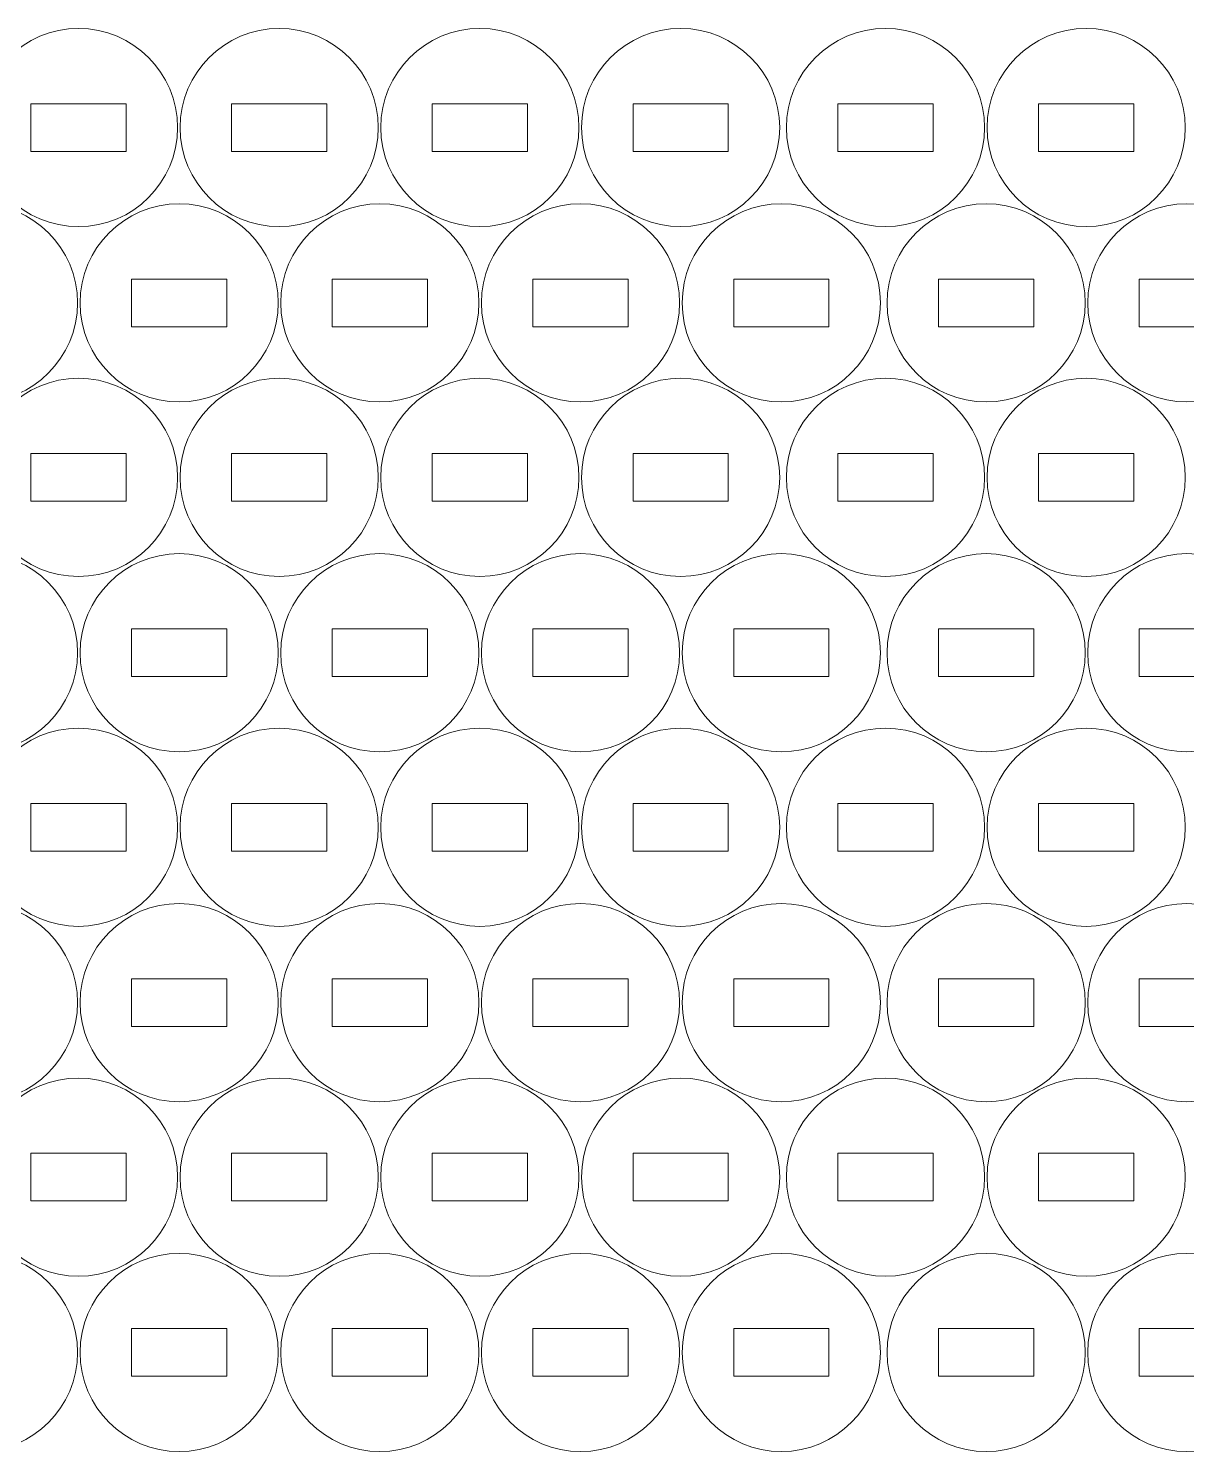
# Model space of a CAD drawing. Header units: millimetres. Extents: x -292 to 292, y -175 to 175.
# Drawn here: x -61.4 to 11.6, y -174.7 to -84.9 of the extents above; entities that cross this region are included whole.
import ezdxf

# ---------------------------------------------------------------- set-up
doc = ezdxf.new("R2010")
doc.units = ezdxf.units.MM
doc.header["$MEASUREMENT"] = 0
doc.layers.add('Camada 1', color=7, linetype='Continuous')

msp = doc.modelspace()

# ---------------------------------------------------------------- linework, layer by layer
at = {"layer": 'Camada 1', "lineweight": 20}
for points in [[(-58.2539, -84.9321), (-54.8022, -84.9321), (-52.0039, -87.7304), (-52.0039, -91.1821), (-52.0039, -91.1821), (-52.0039, -94.6338), (-54.8022, -97.4321), (-58.2539, -97.4321), (-58.2539, -97.4321), (-61.7056, -97.4321), (-64.5039, -94.6338), (-64.5039, -91.1821), (-64.5039, -91.1821), (-64.5039, -87.7304), (-61.7056, -84.9321), (-58.2539, -84.9321)], [(-45.5951, -84.9321), (-42.1434, -84.9321), (-39.3451, -87.7304), (-39.3451, -91.1821), (-39.3451, -91.1821), (-39.3451, -94.6338), (-42.1434, -97.4321), (-45.5951, -97.4321), (-45.5951, -97.4321), (-49.0468, -97.4321), (-51.8451, -94.6338), (-51.8451, -91.1821), (-51.8451, -91.1821), (-51.8451, -87.7304), (-49.0468, -84.9321), (-45.5951, -84.9321)], [(-32.9363, -84.9321), (-29.4846, -84.9321), (-26.6863, -87.7304), (-26.6863, -91.1821), (-26.6863, -91.1821), (-26.6863, -94.6338), (-29.4846, -97.4321), (-32.9363, -97.4321), (-32.9363, -97.4321), (-36.388, -97.4321), (-39.1863, -94.6338), (-39.1863, -91.1821), (-39.1863, -91.1821), (-39.1863, -87.7304), (-36.388, -84.9321), (-32.9363, -84.9321)], [(-20.2775, -84.9321), (-16.8258, -84.9321), (-14.0275, -87.7304), (-14.0275, -91.1821), (-14.0275, -91.1821), (-14.0275, -94.6338), (-16.8258, -97.4321), (-20.2775, -97.4321), (-20.2775, -97.4321), (-23.7292, -97.4321), (-26.5275, -94.6338), (-26.5275, -91.1821), (-26.5275, -91.1821), (-26.5275, -87.7304), (-23.7292, -84.9321), (-20.2775, -84.9321)], [(-7.3542, -84.9321), (-3.9025, -84.9321), (-1.1042, -87.7304), (-1.1042, -91.1821), (-1.1042, -91.1821), (-1.1042, -94.6338), (-3.9025, -97.4321), (-7.3542, -97.4321), (-7.3542, -97.4321), (-10.8059, -97.4321), (-13.6042, -94.6338), (-13.6042, -91.1821), (-13.6042, -91.1821), (-13.6042, -87.7304), (-10.8059, -84.9321), (-7.3542, -84.9321)], [(5.3046, -84.9321), (8.7563, -84.9321), (11.5546, -87.7304), (11.5546, -91.1821), (11.5546, -91.1821), (11.5546, -94.6338), (8.7563, -97.4321), (5.3046, -97.4321), (5.3046, -97.4321), (1.8529, -97.4321), (-0.9454, -94.6338), (-0.9454, -91.1821), (-0.9454, -91.1821), (-0.9454, -87.7304), (1.8529, -84.9321), (5.3046, -84.9321)], [(-61.2539, -89.6821), (-61.2539, -89.6821), (-55.2539, -89.6821), (-55.2539, -89.6821), (-55.2539, -89.6821), (-55.2539, -89.6821), (-55.2539, -92.6821), (-55.2539, -92.6821), (-55.2539, -92.6821), (-55.2539, -92.6821), (-61.2539, -92.6821), (-61.2539, -92.6821), (-61.2539, -92.6821), (-61.2539, -92.6821), (-61.2539, -89.6821), (-61.2539, -89.6821)], [(-48.5951, -89.6821), (-48.5951, -89.6821), (-42.5951, -89.6821), (-42.5951, -89.6821), (-42.5951, -89.6821), (-42.5951, -89.6821), (-42.5951, -92.6821), (-42.5951, -92.6821), (-42.5951, -92.6821), (-42.5951, -92.6821), (-48.5951, -92.6821), (-48.5951, -92.6821), (-48.5951, -92.6821), (-48.5951, -92.6821), (-48.5951, -89.6821), (-48.5951, -89.6821)], [(-35.9363, -89.6821), (-35.9363, -89.6821), (-29.9363, -89.6821), (-29.9363, -89.6821), (-29.9363, -89.6821), (-29.9363, -89.6821), (-29.9363, -92.6821), (-29.9363, -92.6821), (-29.9363, -92.6821), (-29.9363, -92.6821), (-35.9363, -92.6821), (-35.9363, -92.6821), (-35.9363, -92.6821), (-35.9363, -92.6821), (-35.9363, -89.6821), (-35.9363, -89.6821)], [(-23.2775, -89.6821), (-23.2775, -89.6821), (-17.2775, -89.6821), (-17.2775, -89.6821), (-17.2775, -89.6821), (-17.2775, -89.6821), (-17.2775, -92.6821), (-17.2775, -92.6821), (-17.2775, -92.6821), (-17.2775, -92.6821), (-23.2775, -92.6821), (-23.2775, -92.6821), (-23.2775, -92.6821), (-23.2775, -92.6821), (-23.2775, -89.6821), (-23.2775, -89.6821)], [(-10.3542, -89.6821), (-10.3542, -89.6821), (-4.3542, -89.6821), (-4.3542, -89.6821), (-4.3542, -89.6821), (-4.3542, -89.6821), (-4.3542, -92.6821), (-4.3542, -92.6821), (-4.3542, -92.6821), (-4.3542, -92.6821), (-10.3542, -92.6821), (-10.3542, -92.6821), (-10.3542, -92.6821), (-10.3542, -92.6821), (-10.3542, -89.6821), (-10.3542, -89.6821)], [(2.3046, -89.6821), (2.3046, -89.6821), (8.3046, -89.6821), (8.3046, -89.6821), (8.3046, -89.6821), (8.3046, -89.6821), (8.3046, -92.6821), (8.3046, -92.6821), (8.3046, -92.6821), (8.3046, -92.6821), (2.3046, -92.6821), (2.3046, -92.6821), (2.3046, -92.6821), (2.3046, -92.6821), (2.3046, -89.6821), (2.3046, -89.6821)], [(-64.5627, -95.9917), (-61.111, -95.9917), (-58.3127, -98.79), (-58.3127, -102.2417), (-58.3127, -102.2417), (-58.3127, -105.6934), (-61.111, -108.4917), (-64.5627, -108.4917), (-64.5627, -108.4917), (-68.0144, -108.4917), (-70.8127, -105.6934), (-70.8127, -102.2417), (-70.8127, -102.2417), (-70.8127, -98.79), (-68.0144, -95.9917), (-64.5627, -95.9917)], [(-51.9039, -95.9917), (-48.4522, -95.9917), (-45.6539, -98.79), (-45.6539, -102.2417), (-45.6539, -102.2417), (-45.6539, -105.6934), (-48.4522, -108.4917), (-51.9039, -108.4917), (-51.9039, -108.4917), (-55.3556, -108.4917), (-58.1539, -105.6934), (-58.1539, -102.2417), (-58.1539, -102.2417), (-58.1539, -98.79), (-55.3556, -95.9917), (-51.9039, -95.9917)], [(-39.2451, -95.9917), (-35.7934, -95.9917), (-32.9951, -98.79), (-32.9951, -102.2417), (-32.9951, -102.2417), (-32.9951, -105.6934), (-35.7934, -108.4917), (-39.2451, -108.4917), (-39.2451, -108.4917), (-42.6968, -108.4917), (-45.4951, -105.6934), (-45.4951, -102.2417), (-45.4951, -102.2417), (-45.4951, -98.79), (-42.6968, -95.9917), (-39.2451, -95.9917)], [(-26.5863, -95.9917), (-23.1346, -95.9917), (-20.3363, -98.79), (-20.3363, -102.2417), (-20.3363, -102.2417), (-20.3363, -105.6934), (-23.1346, -108.4917), (-26.5863, -108.4917), (-26.5863, -108.4917), (-30.038, -108.4917), (-32.8363, -105.6934), (-32.8363, -102.2417), (-32.8363, -102.2417), (-32.8363, -98.79), (-30.038, -95.9917), (-26.5863, -95.9917)], [(-13.9275, -95.9917), (-10.4758, -95.9917), (-7.6775, -98.79), (-7.6775, -102.2417), (-7.6775, -102.2417), (-7.6775, -105.6934), (-10.4758, -108.4917), (-13.9275, -108.4917), (-13.9275, -108.4917), (-17.3792, -108.4917), (-20.1775, -105.6934), (-20.1775, -102.2417), (-20.1775, -102.2417), (-20.1775, -98.79), (-17.3792, -95.9917), (-13.9275, -95.9917)], [(-1.0042, -95.9917), (2.4475, -95.9917), (5.2458, -98.79), (5.2458, -102.2417), (5.2458, -102.2417), (5.2458, -105.6934), (2.4475, -108.4917), (-1.0042, -108.4917), (-1.0042, -108.4917), (-4.4559, -108.4917), (-7.2542, -105.6934), (-7.2542, -102.2417), (-7.2542, -102.2417), (-7.2542, -98.79), (-4.4559, -95.9917), (-1.0042, -95.9917)], [(11.6546, -95.9917), (15.1063, -95.9917), (17.9046, -98.79), (17.9046, -102.2417), (17.9046, -102.2417), (17.9046, -105.6934), (15.1063, -108.4917), (11.6546, -108.4917), (11.6546, -108.4917), (8.2029, -108.4917), (5.4046, -105.6934), (5.4046, -102.2417), (5.4046, -102.2417), (5.4046, -98.79), (8.2029, -95.9917), (11.6546, -95.9917)], [(-54.9039, -100.7417), (-54.9039, -100.7417), (-48.9039, -100.7417), (-48.9039, -100.7417), (-48.9039, -100.7417), (-48.9039, -100.7417), (-48.9039, -103.7417), (-48.9039, -103.7417), (-48.9039, -103.7417), (-48.9039, -103.7417), (-54.9039, -103.7417), (-54.9039, -103.7417), (-54.9039, -103.7417), (-54.9039, -103.7417), (-54.9039, -100.7417), (-54.9039, -100.7417)], [(-42.2451, -100.7417), (-42.2451, -100.7417), (-36.2451, -100.7417), (-36.2451, -100.7417), (-36.2451, -100.7417), (-36.2451, -100.7417), (-36.2451, -103.7417), (-36.2451, -103.7417), (-36.2451, -103.7417), (-36.2451, -103.7417), (-42.2451, -103.7417), (-42.2451, -103.7417), (-42.2451, -103.7417), (-42.2451, -103.7417), (-42.2451, -100.7417), (-42.2451, -100.7417)], [(-29.5863, -100.7417), (-29.5863, -100.7417), (-23.5863, -100.7417), (-23.5863, -100.7417), (-23.5863, -100.7417), (-23.5863, -100.7417), (-23.5863, -103.7417), (-23.5863, -103.7417), (-23.5863, -103.7417), (-23.5863, -103.7417), (-29.5863, -103.7417), (-29.5863, -103.7417), (-29.5863, -103.7417), (-29.5863, -103.7417), (-29.5863, -100.7417), (-29.5863, -100.7417)], [(-16.9275, -100.7417), (-16.9275, -100.7417), (-10.9275, -100.7417), (-10.9275, -100.7417), (-10.9275, -100.7417), (-10.9275, -100.7417), (-10.9275, -103.7417), (-10.9275, -103.7417), (-10.9275, -103.7417), (-10.9275, -103.7417), (-16.9275, -103.7417), (-16.9275, -103.7417), (-16.9275, -103.7417), (-16.9275, -103.7417), (-16.9275, -100.7417), (-16.9275, -100.7417)], [(-4.0042, -100.7417), (-4.0042, -100.7417), (1.9958, -100.7417), (1.9958, -100.7417), (1.9958, -100.7417), (1.9958, -100.7417), (1.9958, -103.7417), (1.9958, -103.7417), (1.9958, -103.7417), (1.9958, -103.7417), (-4.0042, -103.7417), (-4.0042, -103.7417), (-4.0042, -103.7417), (-4.0042, -103.7417), (-4.0042, -100.7417), (-4.0042, -100.7417)], [(8.6546, -100.7417), (8.6546, -100.7417), (14.6546, -100.7417), (14.6546, -100.7417), (14.6546, -100.7417), (14.6546, -100.7417), (14.6546, -103.7417), (14.6546, -103.7417), (14.6546, -103.7417), (14.6546, -103.7417), (8.6546, -103.7417), (8.6546, -103.7417), (8.6546, -103.7417), (8.6546, -103.7417), (8.6546, -100.7417), (8.6546, -100.7417)], [(-58.2539, -106.9984), (-54.8022, -106.9984), (-52.0039, -109.7967), (-52.0039, -113.2484), (-52.0039, -113.2484), (-52.0039, -116.7001), (-54.8022, -119.4984), (-58.2539, -119.4984), (-58.2539, -119.4984), (-61.7056, -119.4984), (-64.5039, -116.7001), (-64.5039, -113.2484), (-64.5039, -113.2484), (-64.5039, -109.7967), (-61.7056, -106.9984), (-58.2539, -106.9984)], [(-45.5951, -106.9984), (-42.1434, -106.9984), (-39.3451, -109.7967), (-39.3451, -113.2484), (-39.3451, -113.2484), (-39.3451, -116.7001), (-42.1434, -119.4984), (-45.5951, -119.4984), (-45.5951, -119.4984), (-49.0468, -119.4984), (-51.8451, -116.7001), (-51.8451, -113.2484), (-51.8451, -113.2484), (-51.8451, -109.7967), (-49.0468, -106.9984), (-45.5951, -106.9984)], [(-32.9363, -106.9984), (-29.4846, -106.9984), (-26.6863, -109.7967), (-26.6863, -113.2484), (-26.6863, -113.2484), (-26.6863, -116.7001), (-29.4846, -119.4984), (-32.9363, -119.4984), (-32.9363, -119.4984), (-36.388, -119.4984), (-39.1863, -116.7001), (-39.1863, -113.2484), (-39.1863, -113.2484), (-39.1863, -109.7967), (-36.388, -106.9984), (-32.9363, -106.9984)], [(-20.2775, -106.9984), (-16.8258, -106.9984), (-14.0275, -109.7967), (-14.0275, -113.2484), (-14.0275, -113.2484), (-14.0275, -116.7001), (-16.8258, -119.4984), (-20.2775, -119.4984), (-20.2775, -119.4984), (-23.7292, -119.4984), (-26.5275, -116.7001), (-26.5275, -113.2484), (-26.5275, -113.2484), (-26.5275, -109.7967), (-23.7292, -106.9984), (-20.2775, -106.9984)], [(-7.3542, -106.9984), (-3.9025, -106.9984), (-1.1042, -109.7967), (-1.1042, -113.2484), (-1.1042, -113.2484), (-1.1042, -116.7001), (-3.9025, -119.4984), (-7.3542, -119.4984), (-7.3542, -119.4984), (-10.8059, -119.4984), (-13.6042, -116.7001), (-13.6042, -113.2484), (-13.6042, -113.2484), (-13.6042, -109.7967), (-10.8059, -106.9984), (-7.3542, -106.9984)], [(5.3046, -106.9984), (8.7563, -106.9984), (11.5546, -109.7967), (11.5546, -113.2484), (11.5546, -113.2484), (11.5546, -116.7001), (8.7563, -119.4984), (5.3046, -119.4984), (5.3046, -119.4984), (1.8529, -119.4984), (-0.9454, -116.7001), (-0.9454, -113.2484), (-0.9454, -113.2484), (-0.9454, -109.7967), (1.8529, -106.9984), (5.3046, -106.9984)], [(-61.2539, -111.7484), (-61.2539, -111.7484), (-55.2539, -111.7484), (-55.2539, -111.7484), (-55.2539, -111.7484), (-55.2539, -111.7484), (-55.2539, -114.7484), (-55.2539, -114.7484), (-55.2539, -114.7484), (-55.2539, -114.7484), (-61.2539, -114.7484), (-61.2539, -114.7484), (-61.2539, -114.7484), (-61.2539, -114.7484), (-61.2539, -111.7484), (-61.2539, -111.7484)], [(-48.5951, -111.7484), (-48.5951, -111.7484), (-42.5951, -111.7484), (-42.5951, -111.7484), (-42.5951, -111.7484), (-42.5951, -111.7484), (-42.5951, -114.7484), (-42.5951, -114.7484), (-42.5951, -114.7484), (-42.5951, -114.7484), (-48.5951, -114.7484), (-48.5951, -114.7484), (-48.5951, -114.7484), (-48.5951, -114.7484), (-48.5951, -111.7484), (-48.5951, -111.7484)], [(-35.9363, -111.7484), (-35.9363, -111.7484), (-29.9363, -111.7484), (-29.9363, -111.7484), (-29.9363, -111.7484), (-29.9363, -111.7484), (-29.9363, -114.7484), (-29.9363, -114.7484), (-29.9363, -114.7484), (-29.9363, -114.7484), (-35.9363, -114.7484), (-35.9363, -114.7484), (-35.9363, -114.7484), (-35.9363, -114.7484), (-35.9363, -111.7484), (-35.9363, -111.7484)], [(-23.2775, -111.7484), (-23.2775, -111.7484), (-17.2775, -111.7484), (-17.2775, -111.7484), (-17.2775, -111.7484), (-17.2775, -111.7484), (-17.2775, -114.7484), (-17.2775, -114.7484), (-17.2775, -114.7484), (-17.2775, -114.7484), (-23.2775, -114.7484), (-23.2775, -114.7484), (-23.2775, -114.7484), (-23.2775, -114.7484), (-23.2775, -111.7484), (-23.2775, -111.7484)], [(-10.3542, -111.7484), (-10.3542, -111.7484), (-4.3542, -111.7484), (-4.3542, -111.7484), (-4.3542, -111.7484), (-4.3542, -111.7484), (-4.3542, -114.7484), (-4.3542, -114.7484), (-4.3542, -114.7484), (-4.3542, -114.7484), (-10.3542, -114.7484), (-10.3542, -114.7484), (-10.3542, -114.7484), (-10.3542, -114.7484), (-10.3542, -111.7484), (-10.3542, -111.7484)], [(2.3046, -111.7484), (2.3046, -111.7484), (8.3046, -111.7484), (8.3046, -111.7484), (8.3046, -111.7484), (8.3046, -111.7484), (8.3046, -114.7484), (8.3046, -114.7484), (8.3046, -114.7484), (8.3046, -114.7484), (2.3046, -114.7484), (2.3046, -114.7484), (2.3046, -114.7484), (2.3046, -114.7484), (2.3046, -111.7484), (2.3046, -111.7484)], [(-64.5627, -118.058), (-61.111, -118.058), (-58.3127, -120.8563), (-58.3127, -124.308), (-58.3127, -124.308), (-58.3127, -127.7597), (-61.111, -130.558), (-64.5627, -130.558), (-64.5627, -130.558), (-68.0144, -130.558), (-70.8127, -127.7597), (-70.8127, -124.308), (-70.8127, -124.308), (-70.8127, -120.8563), (-68.0144, -118.058), (-64.5627, -118.058)], [(-51.9039, -118.058), (-48.4522, -118.058), (-45.6539, -120.8563), (-45.6539, -124.308), (-45.6539, -124.308), (-45.6539, -127.7597), (-48.4522, -130.558), (-51.9039, -130.558), (-51.9039, -130.558), (-55.3556, -130.558), (-58.1539, -127.7597), (-58.1539, -124.308), (-58.1539, -124.308), (-58.1539, -120.8563), (-55.3556, -118.058), (-51.9039, -118.058)], [(-39.2451, -118.058), (-35.7934, -118.058), (-32.9951, -120.8563), (-32.9951, -124.308), (-32.9951, -124.308), (-32.9951, -127.7597), (-35.7934, -130.558), (-39.2451, -130.558), (-39.2451, -130.558), (-42.6968, -130.558), (-45.4951, -127.7597), (-45.4951, -124.308), (-45.4951, -124.308), (-45.4951, -120.8563), (-42.6968, -118.058), (-39.2451, -118.058)], [(-26.5863, -118.058), (-23.1346, -118.058), (-20.3363, -120.8563), (-20.3363, -124.308), (-20.3363, -124.308), (-20.3363, -127.7597), (-23.1346, -130.558), (-26.5863, -130.558), (-26.5863, -130.558), (-30.038, -130.558), (-32.8363, -127.7597), (-32.8363, -124.308), (-32.8363, -124.308), (-32.8363, -120.8563), (-30.038, -118.058), (-26.5863, -118.058)], [(-13.9275, -118.058), (-10.4758, -118.058), (-7.6775, -120.8563), (-7.6775, -124.308), (-7.6775, -124.308), (-7.6775, -127.7597), (-10.4758, -130.558), (-13.9275, -130.558), (-13.9275, -130.558), (-17.3792, -130.558), (-20.1775, -127.7597), (-20.1775, -124.308), (-20.1775, -124.308), (-20.1775, -120.8563), (-17.3792, -118.058), (-13.9275, -118.058)], [(-1.0042, -118.058), (2.4475, -118.058), (5.2458, -120.8563), (5.2458, -124.308), (5.2458, -124.308), (5.2458, -127.7597), (2.4475, -130.558), (-1.0042, -130.558), (-1.0042, -130.558), (-4.4559, -130.558), (-7.2542, -127.7597), (-7.2542, -124.308), (-7.2542, -124.308), (-7.2542, -120.8563), (-4.4559, -118.058), (-1.0042, -118.058)], [(11.6546, -118.058), (15.1063, -118.058), (17.9046, -120.8563), (17.9046, -124.308), (17.9046, -124.308), (17.9046, -127.7597), (15.1063, -130.558), (11.6546, -130.558), (11.6546, -130.558), (8.2029, -130.558), (5.4046, -127.7597), (5.4046, -124.308), (5.4046, -124.308), (5.4046, -120.8563), (8.2029, -118.058), (11.6546, -118.058)], [(-54.9039, -122.808), (-54.9039, -122.808), (-48.9039, -122.808), (-48.9039, -122.808), (-48.9039, -122.808), (-48.9039, -122.808), (-48.9039, -125.808), (-48.9039, -125.808), (-48.9039, -125.808), (-48.9039, -125.808), (-54.9039, -125.808), (-54.9039, -125.808), (-54.9039, -125.808), (-54.9039, -125.808), (-54.9039, -122.808), (-54.9039, -122.808)], [(-42.2451, -122.808), (-42.2451, -122.808), (-36.2451, -122.808), (-36.2451, -122.808), (-36.2451, -122.808), (-36.2451, -122.808), (-36.2451, -125.808), (-36.2451, -125.808), (-36.2451, -125.808), (-36.2451, -125.808), (-42.2451, -125.808), (-42.2451, -125.808), (-42.2451, -125.808), (-42.2451, -125.808), (-42.2451, -122.808), (-42.2451, -122.808)], [(-29.5863, -122.808), (-29.5863, -122.808), (-23.5863, -122.808), (-23.5863, -122.808), (-23.5863, -122.808), (-23.5863, -122.808), (-23.5863, -125.808), (-23.5863, -125.808), (-23.5863, -125.808), (-23.5863, -125.808), (-29.5863, -125.808), (-29.5863, -125.808), (-29.5863, -125.808), (-29.5863, -125.808), (-29.5863, -122.808), (-29.5863, -122.808)], [(-16.9275, -122.808), (-16.9275, -122.808), (-10.9275, -122.808), (-10.9275, -122.808), (-10.9275, -122.808), (-10.9275, -122.808), (-10.9275, -125.808), (-10.9275, -125.808), (-10.9275, -125.808), (-10.9275, -125.808), (-16.9275, -125.808), (-16.9275, -125.808), (-16.9275, -125.808), (-16.9275, -125.808), (-16.9275, -122.808), (-16.9275, -122.808)], [(-4.0042, -122.808), (-4.0042, -122.808), (1.9958, -122.808), (1.9958, -122.808), (1.9958, -122.808), (1.9958, -122.808), (1.9958, -125.808), (1.9958, -125.808), (1.9958, -125.808), (1.9958, -125.808), (-4.0042, -125.808), (-4.0042, -125.808), (-4.0042, -125.808), (-4.0042, -125.808), (-4.0042, -122.808), (-4.0042, -122.808)], [(8.6546, -122.808), (8.6546, -122.808), (14.6546, -122.808), (14.6546, -122.808), (14.6546, -122.808), (14.6546, -122.808), (14.6546, -125.808), (14.6546, -125.808), (14.6546, -125.808), (14.6546, -125.808), (8.6546, -125.808), (8.6546, -125.808), (8.6546, -125.808), (8.6546, -125.808), (8.6546, -122.808), (8.6546, -122.808)], [(-58.2539, -129.0647), (-54.8022, -129.0647), (-52.0039, -131.863), (-52.0039, -135.3147), (-52.0039, -135.3147), (-52.0039, -138.7664), (-54.8022, -141.5647), (-58.2539, -141.5647), (-58.2539, -141.5647), (-61.7056, -141.5647), (-64.5039, -138.7664), (-64.5039, -135.3147), (-64.5039, -135.3147), (-64.5039, -131.863), (-61.7056, -129.0647), (-58.2539, -129.0647)], [(-45.5951, -129.0647), (-42.1434, -129.0647), (-39.3451, -131.863), (-39.3451, -135.3147), (-39.3451, -135.3147), (-39.3451, -138.7664), (-42.1434, -141.5647), (-45.5951, -141.5647), (-45.5951, -141.5647), (-49.0468, -141.5647), (-51.8451, -138.7664), (-51.8451, -135.3147), (-51.8451, -135.3147), (-51.8451, -131.863), (-49.0468, -129.0647), (-45.5951, -129.0647)], [(-32.9363, -129.0647), (-29.4846, -129.0647), (-26.6863, -131.863), (-26.6863, -135.3147), (-26.6863, -135.3147), (-26.6863, -138.7664), (-29.4846, -141.5647), (-32.9363, -141.5647), (-32.9363, -141.5647), (-36.388, -141.5647), (-39.1863, -138.7664), (-39.1863, -135.3147), (-39.1863, -135.3147), (-39.1863, -131.863), (-36.388, -129.0647), (-32.9363, -129.0647)], [(-20.2775, -129.0647), (-16.8258, -129.0647), (-14.0275, -131.863), (-14.0275, -135.3147), (-14.0275, -135.3147), (-14.0275, -138.7664), (-16.8258, -141.5647), (-20.2775, -141.5647), (-20.2775, -141.5647), (-23.7292, -141.5647), (-26.5275, -138.7664), (-26.5275, -135.3147), (-26.5275, -135.3147), (-26.5275, -131.863), (-23.7292, -129.0647), (-20.2775, -129.0647)], [(-7.3542, -129.0647), (-3.9025, -129.0647), (-1.1042, -131.863), (-1.1042, -135.3147), (-1.1042, -135.3147), (-1.1042, -138.7664), (-3.9025, -141.5647), (-7.3542, -141.5647), (-7.3542, -141.5647), (-10.8059, -141.5647), (-13.6042, -138.7664), (-13.6042, -135.3147), (-13.6042, -135.3147), (-13.6042, -131.863), (-10.8059, -129.0647), (-7.3542, -129.0647)], [(5.3046, -129.0647), (8.7563, -129.0647), (11.5546, -131.863), (11.5546, -135.3147), (11.5546, -135.3147), (11.5546, -138.7664), (8.7563, -141.5647), (5.3046, -141.5647), (5.3046, -141.5647), (1.8529, -141.5647), (-0.9454, -138.7664), (-0.9454, -135.3147), (-0.9454, -135.3147), (-0.9454, -131.863), (1.8529, -129.0647), (5.3046, -129.0647)], [(-61.2539, -133.8147), (-61.2539, -133.8147), (-55.2539, -133.8147), (-55.2539, -133.8147), (-55.2539, -133.8147), (-55.2539, -133.8147), (-55.2539, -136.8147), (-55.2539, -136.8147), (-55.2539, -136.8147), (-55.2539, -136.8147), (-61.2539, -136.8147), (-61.2539, -136.8147), (-61.2539, -136.8147), (-61.2539, -136.8147), (-61.2539, -133.8147), (-61.2539, -133.8147)], [(-48.5951, -133.8147), (-48.5951, -133.8147), (-42.5951, -133.8147), (-42.5951, -133.8147), (-42.5951, -133.8147), (-42.5951, -133.8147), (-42.5951, -136.8147), (-42.5951, -136.8147), (-42.5951, -136.8147), (-42.5951, -136.8147), (-48.5951, -136.8147), (-48.5951, -136.8147), (-48.5951, -136.8147), (-48.5951, -136.8147), (-48.5951, -133.8147), (-48.5951, -133.8147)], [(-35.9363, -133.8147), (-35.9363, -133.8147), (-29.9363, -133.8147), (-29.9363, -133.8147), (-29.9363, -133.8147), (-29.9363, -133.8147), (-29.9363, -136.8147), (-29.9363, -136.8147), (-29.9363, -136.8147), (-29.9363, -136.8147), (-35.9363, -136.8147), (-35.9363, -136.8147), (-35.9363, -136.8147), (-35.9363, -136.8147), (-35.9363, -133.8147), (-35.9363, -133.8147)], [(-23.2775, -133.8147), (-23.2775, -133.8147), (-17.2775, -133.8147), (-17.2775, -133.8147), (-17.2775, -133.8147), (-17.2775, -133.8147), (-17.2775, -136.8147), (-17.2775, -136.8147), (-17.2775, -136.8147), (-17.2775, -136.8147), (-23.2775, -136.8147), (-23.2775, -136.8147), (-23.2775, -136.8147), (-23.2775, -136.8147), (-23.2775, -133.8147), (-23.2775, -133.8147)], [(-10.3542, -133.8147), (-10.3542, -133.8147), (-4.3542, -133.8147), (-4.3542, -133.8147), (-4.3542, -133.8147), (-4.3542, -133.8147), (-4.3542, -136.8147), (-4.3542, -136.8147), (-4.3542, -136.8147), (-4.3542, -136.8147), (-10.3542, -136.8147), (-10.3542, -136.8147), (-10.3542, -136.8147), (-10.3542, -136.8147), (-10.3542, -133.8147), (-10.3542, -133.8147)], [(2.3046, -133.8147), (2.3046, -133.8147), (8.3046, -133.8147), (8.3046, -133.8147), (8.3046, -133.8147), (8.3046, -133.8147), (8.3046, -136.8147), (8.3046, -136.8147), (8.3046, -136.8147), (8.3046, -136.8147), (2.3046, -136.8147), (2.3046, -136.8147), (2.3046, -136.8147), (2.3046, -136.8147), (2.3046, -133.8147), (2.3046, -133.8147)], [(-64.5627, -140.1243), (-61.111, -140.1243), (-58.3127, -142.9226), (-58.3127, -146.3743), (-58.3127, -146.3743), (-58.3127, -149.826), (-61.111, -152.6243), (-64.5627, -152.6243), (-64.5627, -152.6243), (-68.0144, -152.6243), (-70.8127, -149.826), (-70.8127, -146.3743), (-70.8127, -146.3743), (-70.8127, -142.9226), (-68.0144, -140.1243), (-64.5627, -140.1243)], [(-51.9039, -140.1243), (-48.4522, -140.1243), (-45.6539, -142.9226), (-45.6539, -146.3743), (-45.6539, -146.3743), (-45.6539, -149.826), (-48.4522, -152.6243), (-51.9039, -152.6243), (-51.9039, -152.6243), (-55.3556, -152.6243), (-58.1539, -149.826), (-58.1539, -146.3743), (-58.1539, -146.3743), (-58.1539, -142.9226), (-55.3556, -140.1243), (-51.9039, -140.1243)], [(-39.2451, -140.1243), (-35.7934, -140.1243), (-32.9951, -142.9226), (-32.9951, -146.3743), (-32.9951, -146.3743), (-32.9951, -149.826), (-35.7934, -152.6243), (-39.2451, -152.6243), (-39.2451, -152.6243), (-42.6968, -152.6243), (-45.4951, -149.826), (-45.4951, -146.3743), (-45.4951, -146.3743), (-45.4951, -142.9226), (-42.6968, -140.1243), (-39.2451, -140.1243)], [(-26.5863, -140.1243), (-23.1346, -140.1243), (-20.3363, -142.9226), (-20.3363, -146.3743), (-20.3363, -146.3743), (-20.3363, -149.826), (-23.1346, -152.6243), (-26.5863, -152.6243), (-26.5863, -152.6243), (-30.038, -152.6243), (-32.8363, -149.826), (-32.8363, -146.3743), (-32.8363, -146.3743), (-32.8363, -142.9226), (-30.038, -140.1243), (-26.5863, -140.1243)], [(-13.9275, -140.1243), (-10.4758, -140.1243), (-7.6775, -142.9226), (-7.6775, -146.3743), (-7.6775, -146.3743), (-7.6775, -149.826), (-10.4758, -152.6243), (-13.9275, -152.6243), (-13.9275, -152.6243), (-17.3792, -152.6243), (-20.1775, -149.826), (-20.1775, -146.3743), (-20.1775, -146.3743), (-20.1775, -142.9226), (-17.3792, -140.1243), (-13.9275, -140.1243)], [(-1.0042, -140.1243), (2.4475, -140.1243), (5.2458, -142.9226), (5.2458, -146.3743), (5.2458, -146.3743), (5.2458, -149.826), (2.4475, -152.6243), (-1.0042, -152.6243), (-1.0042, -152.6243), (-4.4559, -152.6243), (-7.2542, -149.826), (-7.2542, -146.3743), (-7.2542, -146.3743), (-7.2542, -142.9226), (-4.4559, -140.1243), (-1.0042, -140.1243)], [(11.6546, -140.1243), (15.1063, -140.1243), (17.9046, -142.9226), (17.9046, -146.3743), (17.9046, -146.3743), (17.9046, -149.826), (15.1063, -152.6243), (11.6546, -152.6243), (11.6546, -152.6243), (8.2029, -152.6243), (5.4046, -149.826), (5.4046, -146.3743), (5.4046, -146.3743), (5.4046, -142.9226), (8.2029, -140.1243), (11.6546, -140.1243)], [(-54.9039, -144.8743), (-54.9039, -144.8743), (-48.9039, -144.8743), (-48.9039, -144.8743), (-48.9039, -144.8743), (-48.9039, -144.8743), (-48.9039, -147.8743), (-48.9039, -147.8743), (-48.9039, -147.8743), (-48.9039, -147.8743), (-54.9039, -147.8743), (-54.9039, -147.8743), (-54.9039, -147.8743), (-54.9039, -147.8743), (-54.9039, -144.8743), (-54.9039, -144.8743)], [(-42.2451, -144.8743), (-42.2451, -144.8743), (-36.2451, -144.8743), (-36.2451, -144.8743), (-36.2451, -144.8743), (-36.2451, -144.8743), (-36.2451, -147.8743), (-36.2451, -147.8743), (-36.2451, -147.8743), (-36.2451, -147.8743), (-42.2451, -147.8743), (-42.2451, -147.8743), (-42.2451, -147.8743), (-42.2451, -147.8743), (-42.2451, -144.8743), (-42.2451, -144.8743)], [(-29.5863, -144.8743), (-29.5863, -144.8743), (-23.5863, -144.8743), (-23.5863, -144.8743), (-23.5863, -144.8743), (-23.5863, -144.8743), (-23.5863, -147.8743), (-23.5863, -147.8743), (-23.5863, -147.8743), (-23.5863, -147.8743), (-29.5863, -147.8743), (-29.5863, -147.8743), (-29.5863, -147.8743), (-29.5863, -147.8743), (-29.5863, -144.8743), (-29.5863, -144.8743)], [(-16.9275, -144.8743), (-16.9275, -144.8743), (-10.9275, -144.8743), (-10.9275, -144.8743), (-10.9275, -144.8743), (-10.9275, -144.8743), (-10.9275, -147.8743), (-10.9275, -147.8743), (-10.9275, -147.8743), (-10.9275, -147.8743), (-16.9275, -147.8743), (-16.9275, -147.8743), (-16.9275, -147.8743), (-16.9275, -147.8743), (-16.9275, -144.8743), (-16.9275, -144.8743)], [(-4.0042, -144.8743), (-4.0042, -144.8743), (1.9958, -144.8743), (1.9958, -144.8743), (1.9958, -144.8743), (1.9958, -144.8743), (1.9958, -147.8743), (1.9958, -147.8743), (1.9958, -147.8743), (1.9958, -147.8743), (-4.0042, -147.8743), (-4.0042, -147.8743), (-4.0042, -147.8743), (-4.0042, -147.8743), (-4.0042, -144.8743), (-4.0042, -144.8743)], [(8.6546, -144.8743), (8.6546, -144.8743), (14.6546, -144.8743), (14.6546, -144.8743), (14.6546, -144.8743), (14.6546, -144.8743), (14.6546, -147.8743), (14.6546, -147.8743), (14.6546, -147.8743), (14.6546, -147.8743), (8.6546, -147.8743), (8.6546, -147.8743), (8.6546, -147.8743), (8.6546, -147.8743), (8.6546, -144.8743), (8.6546, -144.8743)], [(-58.2539, -151.131), (-54.8022, -151.131), (-52.0039, -153.9293), (-52.0039, -157.381), (-52.0039, -157.381), (-52.0039, -160.8327), (-54.8022, -163.631), (-58.2539, -163.631), (-58.2539, -163.631), (-61.7056, -163.631), (-64.5039, -160.8327), (-64.5039, -157.381), (-64.5039, -157.381), (-64.5039, -153.9293), (-61.7056, -151.131), (-58.2539, -151.131)], [(-45.5951, -151.131), (-42.1434, -151.131), (-39.3451, -153.9293), (-39.3451, -157.381), (-39.3451, -157.381), (-39.3451, -160.8327), (-42.1434, -163.631), (-45.5951, -163.631), (-45.5951, -163.631), (-49.0468, -163.631), (-51.8451, -160.8327), (-51.8451, -157.381), (-51.8451, -157.381), (-51.8451, -153.9293), (-49.0468, -151.131), (-45.5951, -151.131)], [(-32.9363, -151.131), (-29.4846, -151.131), (-26.6863, -153.9293), (-26.6863, -157.381), (-26.6863, -157.381), (-26.6863, -160.8327), (-29.4846, -163.631), (-32.9363, -163.631), (-32.9363, -163.631), (-36.388, -163.631), (-39.1863, -160.8327), (-39.1863, -157.381), (-39.1863, -157.381), (-39.1863, -153.9293), (-36.388, -151.131), (-32.9363, -151.131)], [(-20.2775, -151.131), (-16.8258, -151.131), (-14.0275, -153.9293), (-14.0275, -157.381), (-14.0275, -157.381), (-14.0275, -160.8327), (-16.8258, -163.631), (-20.2775, -163.631), (-20.2775, -163.631), (-23.7292, -163.631), (-26.5275, -160.8327), (-26.5275, -157.381), (-26.5275, -157.381), (-26.5275, -153.9293), (-23.7292, -151.131), (-20.2775, -151.131)], [(-7.3542, -151.131), (-3.9025, -151.131), (-1.1042, -153.9293), (-1.1042, -157.381), (-1.1042, -157.381), (-1.1042, -160.8327), (-3.9025, -163.631), (-7.3542, -163.631), (-7.3542, -163.631), (-10.8059, -163.631), (-13.6042, -160.8327), (-13.6042, -157.381), (-13.6042, -157.381), (-13.6042, -153.9293), (-10.8059, -151.131), (-7.3542, -151.131)], [(5.3046, -151.131), (8.7563, -151.131), (11.5546, -153.9293), (11.5546, -157.381), (11.5546, -157.381), (11.5546, -160.8327), (8.7563, -163.631), (5.3046, -163.631), (5.3046, -163.631), (1.8529, -163.631), (-0.9454, -160.8327), (-0.9454, -157.381), (-0.9454, -157.381), (-0.9454, -153.9293), (1.8529, -151.131), (5.3046, -151.131)], [(-61.2539, -155.881), (-61.2539, -155.881), (-55.2539, -155.881), (-55.2539, -155.881), (-55.2539, -155.881), (-55.2539, -155.881), (-55.2539, -158.881), (-55.2539, -158.881), (-55.2539, -158.881), (-55.2539, -158.881), (-61.2539, -158.881), (-61.2539, -158.881), (-61.2539, -158.881), (-61.2539, -158.881), (-61.2539, -155.881), (-61.2539, -155.881)], [(-48.5951, -155.881), (-48.5951, -155.881), (-42.5951, -155.881), (-42.5951, -155.881), (-42.5951, -155.881), (-42.5951, -155.881), (-42.5951, -158.881), (-42.5951, -158.881), (-42.5951, -158.881), (-42.5951, -158.881), (-48.5951, -158.881), (-48.5951, -158.881), (-48.5951, -158.881), (-48.5951, -158.881), (-48.5951, -155.881), (-48.5951, -155.881)], [(-35.9363, -155.881), (-35.9363, -155.881), (-29.9363, -155.881), (-29.9363, -155.881), (-29.9363, -155.881), (-29.9363, -155.881), (-29.9363, -158.881), (-29.9363, -158.881), (-29.9363, -158.881), (-29.9363, -158.881), (-35.9363, -158.881), (-35.9363, -158.881), (-35.9363, -158.881), (-35.9363, -158.881), (-35.9363, -155.881), (-35.9363, -155.881)], [(-23.2775, -155.881), (-23.2775, -155.881), (-17.2775, -155.881), (-17.2775, -155.881), (-17.2775, -155.881), (-17.2775, -155.881), (-17.2775, -158.881), (-17.2775, -158.881), (-17.2775, -158.881), (-17.2775, -158.881), (-23.2775, -158.881), (-23.2775, -158.881), (-23.2775, -158.881), (-23.2775, -158.881), (-23.2775, -155.881), (-23.2775, -155.881)], [(-10.3542, -155.881), (-10.3542, -155.881), (-4.3542, -155.881), (-4.3542, -155.881), (-4.3542, -155.881), (-4.3542, -155.881), (-4.3542, -158.881), (-4.3542, -158.881), (-4.3542, -158.881), (-4.3542, -158.881), (-10.3542, -158.881), (-10.3542, -158.881), (-10.3542, -158.881), (-10.3542, -158.881), (-10.3542, -155.881), (-10.3542, -155.881)], [(2.3046, -155.881), (2.3046, -155.881), (8.3046, -155.881), (8.3046, -155.881), (8.3046, -155.881), (8.3046, -155.881), (8.3046, -158.881), (8.3046, -158.881), (8.3046, -158.881), (8.3046, -158.881), (2.3046, -158.881), (2.3046, -158.881), (2.3046, -158.881), (2.3046, -158.881), (2.3046, -155.881), (2.3046, -155.881)], [(-64.5627, -162.1906), (-61.111, -162.1906), (-58.3127, -164.9889), (-58.3127, -168.4406), (-58.3127, -168.4406), (-58.3127, -171.8923), (-61.111, -174.6906), (-64.5627, -174.6906), (-64.5627, -174.6906), (-68.0144, -174.6906), (-70.8127, -171.8923), (-70.8127, -168.4406), (-70.8127, -168.4406), (-70.8127, -164.9889), (-68.0144, -162.1906), (-64.5627, -162.1906)], [(-51.9039, -162.1906), (-48.4522, -162.1906), (-45.6539, -164.9889), (-45.6539, -168.4406), (-45.6539, -168.4406), (-45.6539, -171.8923), (-48.4522, -174.6906), (-51.9039, -174.6906), (-51.9039, -174.6906), (-55.3556, -174.6906), (-58.1539, -171.8923), (-58.1539, -168.4406), (-58.1539, -168.4406), (-58.1539, -164.9889), (-55.3556, -162.1906), (-51.9039, -162.1906)], [(-39.2451, -162.1906), (-35.7934, -162.1906), (-32.9951, -164.9889), (-32.9951, -168.4406), (-32.9951, -168.4406), (-32.9951, -171.8923), (-35.7934, -174.6906), (-39.2451, -174.6906), (-39.2451, -174.6906), (-42.6968, -174.6906), (-45.4951, -171.8923), (-45.4951, -168.4406), (-45.4951, -168.4406), (-45.4951, -164.9889), (-42.6968, -162.1906), (-39.2451, -162.1906)], [(-26.5863, -162.1906), (-23.1346, -162.1906), (-20.3363, -164.9889), (-20.3363, -168.4406), (-20.3363, -168.4406), (-20.3363, -171.8923), (-23.1346, -174.6906), (-26.5863, -174.6906), (-26.5863, -174.6906), (-30.038, -174.6906), (-32.8363, -171.8923), (-32.8363, -168.4406), (-32.8363, -168.4406), (-32.8363, -164.9889), (-30.038, -162.1906), (-26.5863, -162.1906)], [(-13.9275, -162.1906), (-10.4758, -162.1906), (-7.6775, -164.9889), (-7.6775, -168.4406), (-7.6775, -168.4406), (-7.6775, -171.8923), (-10.4758, -174.6906), (-13.9275, -174.6906), (-13.9275, -174.6906), (-17.3792, -174.6906), (-20.1775, -171.8923), (-20.1775, -168.4406), (-20.1775, -168.4406), (-20.1775, -164.9889), (-17.3792, -162.1906), (-13.9275, -162.1906)], [(-1.0042, -162.1906), (2.4475, -162.1906), (5.2458, -164.9889), (5.2458, -168.4406), (5.2458, -168.4406), (5.2458, -171.8923), (2.4475, -174.6906), (-1.0042, -174.6906), (-1.0042, -174.6906), (-4.4559, -174.6906), (-7.2542, -171.8923), (-7.2542, -168.4406), (-7.2542, -168.4406), (-7.2542, -164.9889), (-4.4559, -162.1906), (-1.0042, -162.1906)], [(11.6546, -162.1906), (15.1063, -162.1906), (17.9046, -164.9889), (17.9046, -168.4406), (17.9046, -168.4406), (17.9046, -171.8923), (15.1063, -174.6906), (11.6546, -174.6906), (11.6546, -174.6906), (8.2029, -174.6906), (5.4046, -171.8923), (5.4046, -168.4406), (5.4046, -168.4406), (5.4046, -164.9889), (8.2029, -162.1906), (11.6546, -162.1906)], [(-54.9039, -166.9406), (-54.9039, -166.9406), (-48.9039, -166.9406), (-48.9039, -166.9406), (-48.9039, -166.9406), (-48.9039, -166.9406), (-48.9039, -169.9406), (-48.9039, -169.9406), (-48.9039, -169.9406), (-48.9039, -169.9406), (-54.9039, -169.9406), (-54.9039, -169.9406), (-54.9039, -169.9406), (-54.9039, -169.9406), (-54.9039, -166.9406), (-54.9039, -166.9406)], [(-42.2451, -166.9406), (-42.2451, -166.9406), (-36.2451, -166.9406), (-36.2451, -166.9406), (-36.2451, -166.9406), (-36.2451, -166.9406), (-36.2451, -169.9406), (-36.2451, -169.9406), (-36.2451, -169.9406), (-36.2451, -169.9406), (-42.2451, -169.9406), (-42.2451, -169.9406), (-42.2451, -169.9406), (-42.2451, -169.9406), (-42.2451, -166.9406), (-42.2451, -166.9406)], [(-29.5863, -166.9406), (-29.5863, -166.9406), (-23.5863, -166.9406), (-23.5863, -166.9406), (-23.5863, -166.9406), (-23.5863, -166.9406), (-23.5863, -169.9406), (-23.5863, -169.9406), (-23.5863, -169.9406), (-23.5863, -169.9406), (-29.5863, -169.9406), (-29.5863, -169.9406), (-29.5863, -169.9406), (-29.5863, -169.9406), (-29.5863, -166.9406), (-29.5863, -166.9406)], [(-16.9275, -166.9406), (-16.9275, -166.9406), (-10.9275, -166.9406), (-10.9275, -166.9406), (-10.9275, -166.9406), (-10.9275, -166.9406), (-10.9275, -169.9406), (-10.9275, -169.9406), (-10.9275, -169.9406), (-10.9275, -169.9406), (-16.9275, -169.9406), (-16.9275, -169.9406), (-16.9275, -169.9406), (-16.9275, -169.9406), (-16.9275, -166.9406), (-16.9275, -166.9406)], [(-4.0042, -166.9406), (-4.0042, -166.9406), (1.9958, -166.9406), (1.9958, -166.9406), (1.9958, -166.9406), (1.9958, -166.9406), (1.9958, -169.9406), (1.9958, -169.9406), (1.9958, -169.9406), (1.9958, -169.9406), (-4.0042, -169.9406), (-4.0042, -169.9406), (-4.0042, -169.9406), (-4.0042, -169.9406), (-4.0042, -166.9406), (-4.0042, -166.9406)], [(8.6546, -166.9406), (8.6546, -166.9406), (14.6546, -166.9406), (14.6546, -166.9406), (14.6546, -166.9406), (14.6546, -166.9406), (14.6546, -169.9406), (14.6546, -169.9406), (14.6546, -169.9406), (14.6546, -169.9406), (8.6546, -169.9406), (8.6546, -169.9406), (8.6546, -169.9406), (8.6546, -169.9406), (8.6546, -166.9406), (8.6546, -166.9406)]]:
    msp.add_open_spline(points, degree=3, knots=[0, 0, 0, 0, 0.2, 0.2, 0.2, 0.2, 0.4, 0.4, 0.4, 0.4, 0.6, 0.6, 0.6, 0.6, 1, 1, 1, 1], dxfattribs=at)

doc.saveas('drawing.dxf')
